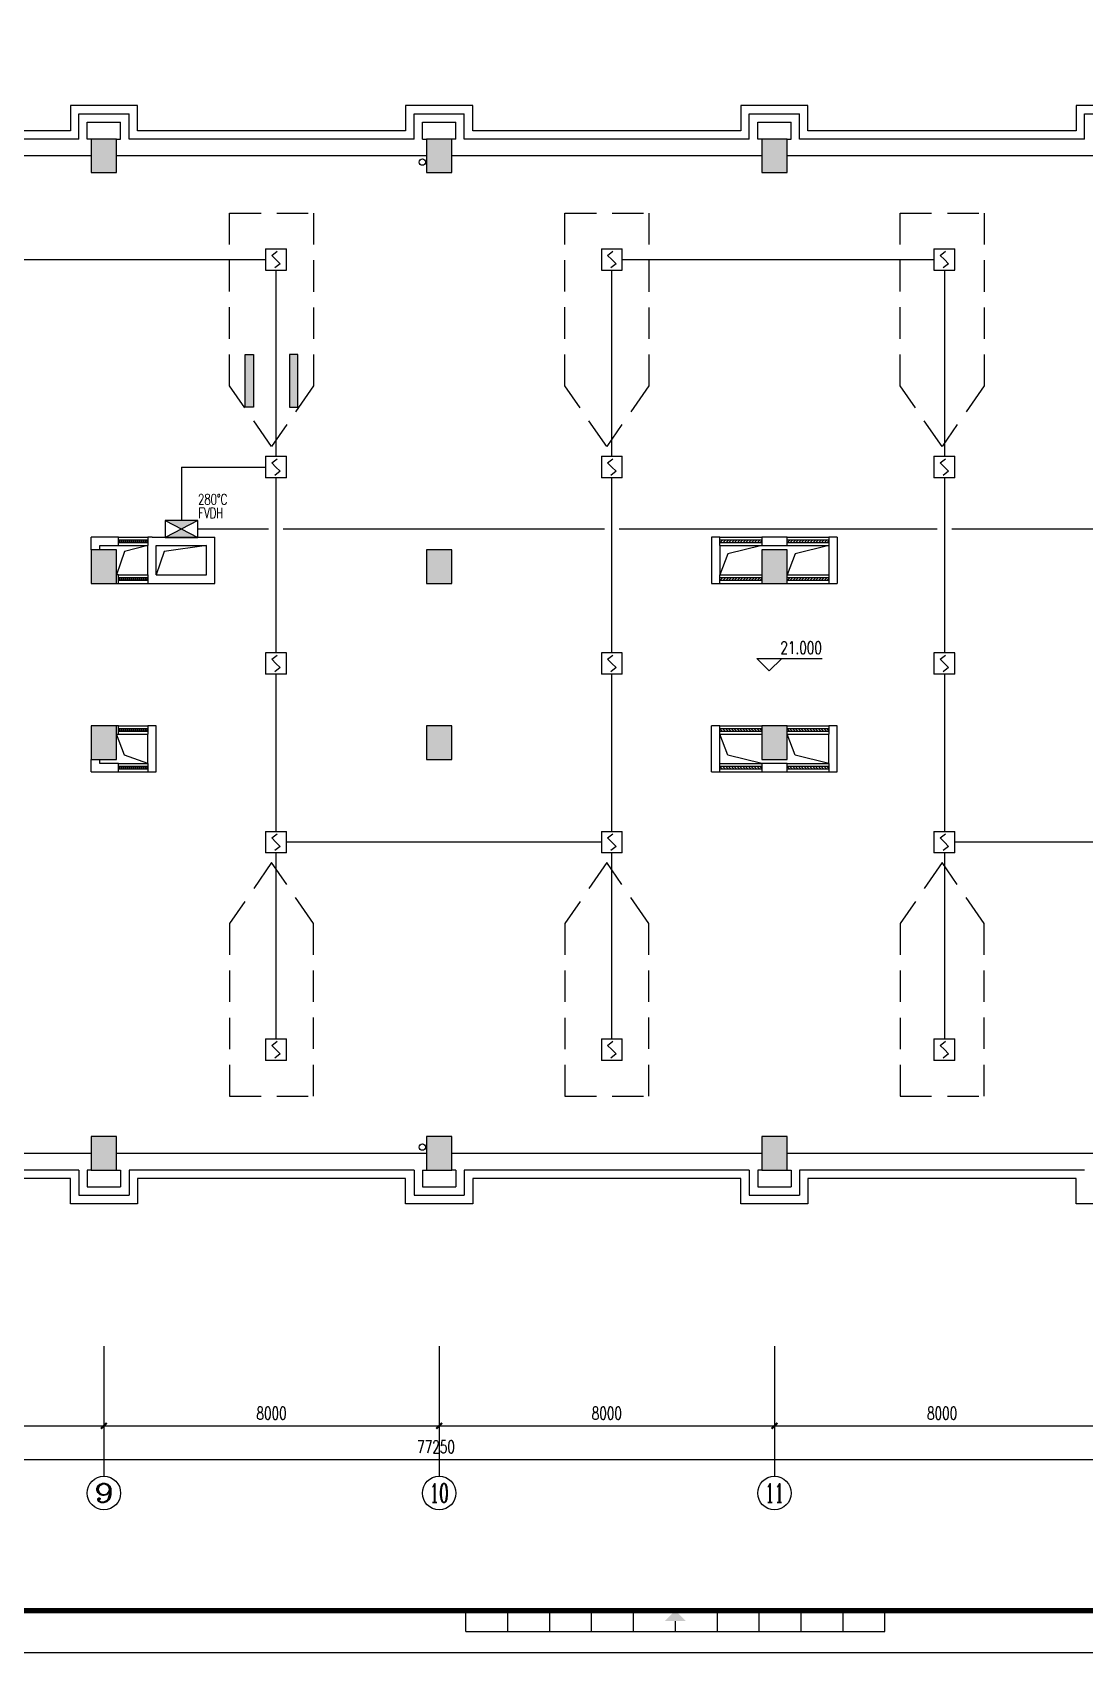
# Model space of a CAD drawing. Extents: x 190999 to 918899, y -200814 to 215286.
# Drawn here: x 235106 to 260212, y -96414 to -57759 of the extents above; entities that cross this region are included whole.
import ezdxf
from ezdxf.enums import TextEntityAlignment as Align

# ---------------------------------------------------------------- set-up
doc = ezdxf.new("R2010")
doc.units = 0
doc.header["$LTSCALE"] = 1000
doc.header["$MEASUREMENT"] = 0
doc.linetypes.add('HIDDEN', pattern=[0.375, 0.25, -0.125])
doc.layers.get('Defpoints').update_dxf_attribs({"color": 1})
for name, color, linetype in [('00-EQUIP', 3, 'Continuous'), ('00-WIRE-4', 6, 'Continuous'), ('A-卫生间', 250, 'Continuous'), ('A-墙线', 2, 'Continuous'), ('A-外包装修', 250, 'Continuous'), ('AXIS', 3, 'Continuous'), ('AXIS_TEXT', 7, 'Continuous'), ('COLUMN', 2, 'Continuous'), ('DIM_ELEV', 3, 'Continuous'), ('PUB_HATCH', 250, 'Continuous'), ('PUB_TEXT', 7, 'Continuous'), ('WALL', 2, 'Continuous'), ('WINDOW', 177, 'Continuous'), ('图框', 189, 'Continuous'), ('暖通-风-说明', 3, 'Continuous'), ('洞口线', 165, 'Continuous'), ('看线1', 7, 'Continuous'), ('雨水管', 151, 'Continuous')]:
    doc.layers.add(name, color=color, linetype=linetype)
doc.styles.add('_TCH_AXIS', font='COMPLEX', dxfattribs={"bigfont": 'GBCBIG'})
doc.styles.add('_TCH_DIM', font='SIMPLEX', dxfattribs={"bigfont": 'GBCBIG'})
doc.styles.add('COMPLEX', font='COMPLEX')
doc.styles.add('DIM_FONT', font='SIMPLEX', dxfattribs={"width": 0.7, "bigfont": 'GBCBIG'})
doc.styles.add('HZ-ZGBZ', font='romanc.shx', dxfattribs={"width": 0.65})
doc.styles.get("Standard").update_dxf_attribs({"font": 'simhei.ttf'})
doc.styles.add('XXK', font='romans.shx', dxfattribs={"width": 0.75, "bigfont": 'hzf.shx'})
doc.linetypes.add('4INE', pattern='A,1,-0.15,["4",XXK,S=0.3,R=0,X=-0.1,Y=-0.1],-0.25', length=1.4)
doc.dimstyles.new('DIMN', dxfattribs={"dimtxt": 300, "dimasz": 100, "dimexe": 250, "dimexo": 300, "dimgap": 150, "dimtad": 1, "dimdec": 0, "dimzin": 0, "dimdsep": 46, "dimtxsty": 'DIM_FONT', "dimblk": 'ARCHTICK', "dimcen": 0.09, "dimclrt": 7, "dimazin": 2, "dimtfac": 1, "dimtdec": 0, "dimtix": 1, "dimtmove": 2, "dimatfit": 3, "dimfxl": 0, "dimtolj": 1, "dimtzin": 0, "dimarcsym": 0})

# ---------------------------------------------------------------- blocks, each defined once
blk = doc.blocks.new('TJAD_TK_A0')
at = {"layer": '图框'}
for p, q in [((1517.5, -436.65), (1517.5, -431.65)), ((1527.5, -436.65), (1527.5, -431.65)), ((1537.5, -436.65), (1537.5, -431.65)), ((1547.5, -436.65), (1547.5, -431.65)), ((1557.5, -436.65), (1557.5, -431.65)), ((1577.5, -436.65), (1577.5, -431.65)), ((1587.5, -436.65), (1587.5, -431.65)), ((1597.5, -436.65), (1597.5, -431.65)), ((1607.5, -436.65), (1607.5, -431.65)), ((1617.5, -436.65), (1617.5, -431.65)), ((1517.5, -436.65), (1617.5, -436.65)), ((973, -441.7), (2162, -441.7))]:
    blk.add_line(p, q, dxfattribs=at)
at = {"layer": '图框', "const_width": 1.2}
blk.add_lwpolyline([(2152, -431.7), (2152, 389.3), (998, 389.3), (998, -431.7)], close=True, dxfattribs=at)
at = {"layer": '图框', "const_width": 0.3}
blk.add_lwpolyline([(1567.5, -434.15), (1567.5, -436.65)], dxfattribs=at)
at = {"layer": '图框'}
blk.add_solid([(1570, -434.15), (1565, -434.15), (1567.5, -431.65)], dxfattribs=at)
blk = doc.blocks.new('_ArchTick')
at = {"const_width": 0.5}
blk.add_lwpolyline([(-0.7, -0.7), (0.7, 0.7)], dxfattribs=at)
blk = doc.blocks.new('*D1289')
at = {"layer": 'AXIS', "color": 0, "lineweight": -2}
for p, q in [((228812, -89404), (228812, -91254)), ((236812, -89404), (236812, -91254)), ((228812, -91004), (236812, -91004))]:
    blk.add_line(p, q, dxfattribs=at)
at = {"layer": 'Defpoints', "color": 0}
for p in [(228812, -89104), (236812, -89104), (236812, -91004)]:
    blk.add_point(p, dxfattribs=at)
at = {"layer": 'AXIS', "color": 0, "lineweight": -2, "xscale": 100, "yscale": 100, "zscale": 100, "rotation": 180}
blk.add_blockref('_ArchTick', (228812, -91004), dxfattribs=at)
at = {"layer": 'AXIS', "color": 0, "lineweight": -2, "xscale": 100, "yscale": 100, "zscale": 100}
blk.add_blockref('_ArchTick', (236812, -91004), dxfattribs=at)
at = {"layer": 'AXIS', "color": 7, "insert": (232812, -90704), "char_height": 300, "attachment_point": 5, "style": 'DIM_FONT'}
blk.add_mtext('\\A1;8000', dxfattribs=at)
blk = doc.blocks.new('*D1290')
at = {"layer": 'AXIS', "color": 0, "lineweight": -2}
for p, q in [((236812, -89404), (236812, -91254)), ((244812, -89404), (244812, -91254)), ((236812, -91004), (244812, -91004))]:
    blk.add_line(p, q, dxfattribs=at)
at = {"layer": 'Defpoints', "color": 0}
for p in [(236812, -89104), (244812, -89104), (244812, -91004)]:
    blk.add_point(p, dxfattribs=at)
at = {"layer": 'AXIS', "color": 0, "lineweight": -2, "xscale": 100, "yscale": 100, "zscale": 100, "rotation": 180}
blk.add_blockref('_ArchTick', (236812, -91004), dxfattribs=at)
at = {"layer": 'AXIS', "color": 0, "lineweight": -2, "xscale": 100, "yscale": 100, "zscale": 100}
blk.add_blockref('_ArchTick', (244812, -91004), dxfattribs=at)
at = {"layer": 'AXIS', "color": 7, "insert": (240812, -90704), "char_height": 300, "attachment_point": 5, "style": 'DIM_FONT'}
blk.add_mtext('\\A1;8000', dxfattribs=at)
blk = doc.blocks.new('*D1291')
at = {"layer": 'AXIS', "color": 0, "lineweight": -2}
for p, q in [((244812, -89404), (244812, -91254)), ((252812, -89404), (252812, -91254)), ((244812, -91004), (252812, -91004))]:
    blk.add_line(p, q, dxfattribs=at)
at = {"layer": 'Defpoints', "color": 0}
for p in [(244812, -89104), (252812, -89104), (252812, -91004)]:
    blk.add_point(p, dxfattribs=at)
at = {"layer": 'AXIS', "color": 0, "lineweight": -2, "xscale": 100, "yscale": 100, "zscale": 100, "rotation": 180}
blk.add_blockref('_ArchTick', (244812, -91004), dxfattribs=at)
at = {"layer": 'AXIS', "color": 0, "lineweight": -2, "xscale": 100, "yscale": 100, "zscale": 100}
blk.add_blockref('_ArchTick', (252812, -91004), dxfattribs=at)
at = {"layer": 'AXIS', "color": 7, "insert": (248812, -90704), "char_height": 300, "attachment_point": 5, "style": 'DIM_FONT'}
blk.add_mtext('\\A1;8000', dxfattribs=at)
blk = doc.blocks.new('*D1292')
at = {"layer": 'AXIS', "color": 0, "lineweight": -2}
for p, q in [((252812, -89404), (252812, -91254)), ((260812, -89404), (260812, -91254)), ((252812, -91004), (260812, -91004))]:
    blk.add_line(p, q, dxfattribs=at)
at = {"layer": 'Defpoints', "color": 0}
for p in [(252812, -89104), (260812, -89104), (260812, -91004)]:
    blk.add_point(p, dxfattribs=at)
at = {"layer": 'AXIS', "color": 0, "lineweight": -2, "xscale": 100, "yscale": 100, "zscale": 100, "rotation": 180}
blk.add_blockref('_ArchTick', (252812, -91004), dxfattribs=at)
at = {"layer": 'AXIS', "color": 0, "lineweight": -2, "xscale": 100, "yscale": 100, "zscale": 100}
blk.add_blockref('_ArchTick', (260812, -91004), dxfattribs=at)
at = {"layer": 'AXIS', "color": 7, "insert": (256812, -90704), "char_height": 300, "attachment_point": 5, "style": 'DIM_FONT'}
blk.add_mtext('\\A1;8000', dxfattribs=at)
blk = doc.blocks.new('*D1297')
at = {"layer": 'AXIS', "color": 0, "lineweight": -2}
for p, q in [((206112, -89404), (206112, -92054)), ((283362, -89404), (283362, -92054)), ((206112, -91804), (283362, -91804))]:
    blk.add_line(p, q, dxfattribs=at)
at = {"layer": 'Defpoints', "color": 0}
for p in [(206112, -89104), (283362, -89104), (283362, -91804)]:
    blk.add_point(p, dxfattribs=at)
at = {"layer": 'AXIS', "color": 0, "lineweight": -2, "xscale": 100, "yscale": 100, "zscale": 100, "rotation": 180}
blk.add_blockref('_ArchTick', (206112, -91804), dxfattribs=at)
at = {"layer": 'AXIS', "color": 0, "lineweight": -2, "xscale": 100, "yscale": 100, "zscale": 100}
blk.add_blockref('_ArchTick', (283362, -91804), dxfattribs=at)
at = {"layer": 'AXIS', "color": 7, "insert": (244737, -91504), "char_height": 300, "attachment_point": 5, "style": 'DIM_FONT'}
blk.add_mtext('\\A1;77250', dxfattribs=at)
blk = doc.blocks.new('_AXISO')
blk.add_circle((0, 0), 0.5)
at = {"layer": 'AXIS_TEXT', "style": 'COMPLEX', "width": 1.041667}
blk.add_attdef('A', text='', height=0.56, dxfattribs=at).set_placement((-0.25, -0.28), (0.25, -0.28), align=Align.FIT)
blk = doc.blocks.new('$WINLIB2D$00000039')
at = {"color": 0}
for p, q in [((0.5, 0.5), (-0.5, 0.5)), ((-0.5, 0.167), (0.5, 0.167)), ((-0.452, -0.167), (-0.5, 0.084)), ((-0.384, -0.167), (-0.448, 0.167)), ((-0.316, -0.167), (-0.38, 0.167)), ((-0.248, -0.167), (-0.312, 0.167)), ((-0.18, -0.167), (-0.244, 0.167)), ((-0.112, -0.167), (-0.176, 0.167)), ((-0.044, -0.167), (-0.108, 0.167)), ((0.024, -0.167), (-0.04, 0.167)), ((0.092, -0.167), (0.028, 0.167)), ((0.16, -0.167), (0.096, 0.167)), ((0.228, -0.167), (0.164, 0.167)), ((0.296, -0.167), (0.232, 0.167)), ((0.364, -0.167), (0.3, 0.167)), ((0.432, -0.167), (0.368, 0.167)), ((0.5, -0.167), (0.436, 0.167)), ((-0.5, -0.167), (0.5, -0.167)), ((0.5, -0.5), (-0.5, -0.5))]:
    blk.add_line(p, q, dxfattribs=at)
blk = doc.blocks.new('_LINKPT1')
at = {"color": 0}
blk.add_line((0, 0), (0, 0), dxfattribs=at)
blk = doc.blocks.new('6H2NC6JJ')
for p, q in [((-0.78, 0.4), (0.78, -0.4)), ((0.78, 0.4), (-0.78, -0.4)), ((0.78, 0.4), (-0.78, 0.4)), ((-0.78, 0.4), (-0.78, -0.4)), ((0.78, -0.4), (0.78, 0.4)), ((-0.78, -0.4), (0.78, -0.4))]:
    blk.add_line(p, q)
at = {"const_width": 0.04}
blk.add_lwpolyline([(-0.78, 0.4), (-0.78, -0.4), (0.78, -0.4), (0.78, 0.4)], close=True, dxfattribs=at)
for points in [[(-0.78, 0.4), (0, 0), (0.78, 0.4)], [(-0.78, -0.4), (0.78, -0.4), (0, 0)]]:
    blk.add_solid(points)
at = {"xscale": 0.002, "yscale": 0.002, "zscale": 0.002}
for p in [(-0.78, 0), (0, 0.4), (0.78, 0), (0, -0.4)]:
    blk.add_blockref('_LINKPT1', p, dxfattribs=at)
at = {"flags": 9}
blk.add_attdef('A', (0, 0), '', height=0.00002, dxfattribs=at)
blk = doc.blocks.new('3S1KCGW2')
for p, q in [((0.5, 0.5), (-0.5, 0.5)), ((-0.5, 0.5), (-0.5, -0.5)), ((-0.2, 0.2), (0.05, 0.4)), ((0, 0), (-0.2, 0.2)), ((0, 0), (0.2, -0.2)), ((0.5, -0.5), (0.5, 0.5)), ((-0.5, -0.5), (0.5, -0.5)), ((0.2, -0.2), (-0.05, -0.4))]:
    blk.add_line(p, q)
at = {"const_width": 0.04, "flags": 128}
blk.add_lwpolyline([(-0.5, -0.5), (-0.5, 0.5), (0.5, 0.5), (0.5, -0.5)], close=True, dxfattribs=at)
at = {"xscale": 0.002, "yscale": 0.002, "zscale": 0.002}
for p in [(-0.5, 0), (0, 0.5), (0.5, 0), (0, -0.5)]:
    blk.add_blockref('_LINKPT1', p, dxfattribs=at)
at = {"flags": 9}
blk.add_attdef('A', (0, 0), '', height=0.00002, dxfattribs=at)

msp = doc.modelspace()

# ---------------------------------------------------------------- hatches: boundary and pattern name
at = {"layer": 'PUB_HATCH'}
for points in [[(237111.6, -60303.6), (236511.6, -60303.6), (236511.6, -61103.6), (237111.6, -61103.6)], [(245111.6, -60303.6), (244511.6, -60303.6), (244511.6, -61103.6), (245111.6, -61103.6)], [(253111.6, -60303.6), (252511.6, -60303.6), (252511.6, -61103.6), (253111.6, -61103.6)], [(237111.6, -70103.6), (236511.6, -70103.6), (236511.6, -70903.6), (237111.6, -70903.6)], [(245111.6, -70103.6), (244511.6, -70103.6), (244511.6, -70903.6), (245111.6, -70903.6)], [(253111.6, -70103.6), (252511.6, -70103.6), (252511.6, -70903.6), (253111.6, -70903.6)], [(237111.6, -74303.6), (236511.6, -74303.6), (236511.6, -75103.6), (237111.6, -75103.6)], [(245111.6, -74303.6), (244511.6, -74303.6), (244511.6, -75103.6), (245111.6, -75103.6)], [(253111.6, -74303.6), (252511.6, -74303.6), (252511.6, -75103.6), (253111.6, -75103.6)], [(237111.6, -84103.6), (236511.6, -84103.6), (236511.6, -84903.6), (237111.6, -84903.6)], [(245111.6, -84103.6), (244511.6, -84103.6), (244511.6, -84903.6), (245111.6, -84903.6)], [(253111.6, -84103.6), (252511.6, -84103.6), (252511.6, -84903.6), (253111.6, -84903.6)]]:
    msp.add_hatch(color=256, dxfattribs=at).paths.add_polyline_path(points)
h = msp.add_hatch(color=256, dxfattribs=at)
h.paths.add_polyline_path([(264181.6, -65443.6), (264381.6, -65443.6), (264381.6, -66703.6), (264181.6, -66703.6)])
h.paths.add_polyline_path([(265441.6, -65443.6), (265241.6, -65443.6), (265241.6, -66703.6), (265441.6, -66703.6)])
h.paths.add_polyline_path([(241441.6, -65443.6), (241241.6, -65443.6), (241241.6, -66703.6), (241441.6, -66703.6)])
h.paths.add_polyline_path([(240181.6, -65443.6), (240381.6, -65443.6), (240381.6, -66703.6), (240181.6, -66703.6)])

# ---------------------------------------------------------------- linework, layer by layer
at = {"layer": '00-WIRE-4'}
for p, q in [((233023.1, -63178.6), (240667.6, -63178.6)), ((249181.6, -63178.6), (256615.1, -63178.6)), ((240917.6, -63428.6), (240917.6, -67878.6)), ((248931.6, -67878.6), (248931.6, -63428.6)), ((256865.1, -63428.6), (256865.1, -67878.6)), ((238661.6, -68128.6), (240667.6, -68128.6)), ((238661.6, -68128.6), (238661.6, -69407.6)), ((240917.6, -68378.6), (240917.6, -72564.1)), ((248931.6, -72564.1), (248931.6, -68378.6)), ((256865.1, -68378.6), (256865.1, -72564.1)), ((240917.6, -73064.1), (240917.6, -76828.6)), ((248931.6, -76828.6), (248931.6, -73064.1)), ((256865.1, -73064.1), (256865.1, -76828.6)), ((248681.6, -77078.6), (241167.6, -77078.6)), ((264464.6, -77078.6), (257115.1, -77078.6)), ((240917.6, -77328.6), (240917.6, -81778.6)), ((248931.6, -81778.6), (248931.6, -77328.6)), ((256865.1, -77328.6), (256865.1, -81778.6))]:
    msp.add_line(p, q, dxfattribs=at)
at = {"layer": '00-WIRE-4', "linetype": '4INE'}
for p, q in [((240742.6, -69607.6), (239051.6, -69607.6)), ((248756.6, -69607.6), (241092.6, -69607.6)), ((256690.1, -69607.6), (249106.6, -69607.6)), ((264539.6, -69607.6), (257040.1, -69607.6))]:
    msp.add_line(p, q, dxfattribs=at)
at = {"layer": 'A-卫生间', "linetype": 'HIDDEN', "ltscale": 3}
for points in [[(240811.6, -67642.1), (239811.6, -66190.9), (239811.6, -62069.9), (241811.6, -62069.9), (241811.6, -66190.9)], [(248811.6, -67642.1), (247811.6, -66190.9), (247811.6, -62069.9), (249811.6, -62069.9), (249811.6, -66190.9)], [(256811.6, -67642.1), (255811.6, -66190.9), (255811.6, -62069.9), (257811.6, -62069.9), (257811.6, -66190.9)], [(240811.6, -77565.1), (239811.6, -79016.4), (239811.6, -83137.3), (241811.6, -83137.3), (241811.6, -79016.4)], [(248811.6, -77565.1), (247811.6, -79016.4), (247811.6, -83137.3), (249811.6, -83137.3), (249811.6, -79016.4)], [(256811.6, -77565.1), (255811.6, -79016.4), (255811.6, -83137.3), (257811.6, -83137.3), (257811.6, -79016.4)]]:
    msp.add_lwpolyline(points, close=True, dxfattribs=at)
at = {"layer": 'A-墙线'}
for p, q in [((236211.6, -59703.6), (237411.6, -59703.6)), ((236211.6, -60303.6), (236211.6, -59703.6)), ((236411.6, -59903.6), (237211.6, -59903.6)), ((236411.6, -60303.6), (236411.6, -59903.6)), ((237211.6, -60303.6), (237211.6, -59903.6)), ((237411.6, -60303.6), (237411.6, -59703.6)), ((244211.6, -59703.6), (245411.6, -59703.6)), ((244211.6, -60303.6), (244211.6, -59703.6)), ((244411.6, -59903.6), (245211.6, -59903.6)), ((244411.6, -60303.6), (244411.6, -59903.6)), ((245211.6, -60303.6), (245211.6, -59903.6)), ((245411.6, -60303.6), (245411.6, -59703.6)), ((252211.6, -59703.6), (253411.6, -59703.6)), ((252211.6, -60303.6), (252211.6, -59703.6)), ((252411.6, -59903.6), (253211.6, -59903.6)), ((252411.6, -60303.6), (252411.6, -59903.6)), ((253211.6, -60303.6), (253211.6, -59903.6)), ((253411.6, -60303.6), (253411.6, -59703.6)), ((260211.6, -59703.6), (261411.6, -59703.6)), ((260211.6, -60303.6), (260211.6, -59703.6)), ((236211.6, -60303.6), (229411.6, -60303.6)), ((236511.6, -60303.6), (236411.6, -60303.6)), ((237111.6, -60303.6), (237211.6, -60303.6)), ((244211.6, -60303.6), (237411.6, -60303.6)), ((244411.6, -60303.6), (244511.6, -60303.6)), ((245211.6, -60303.6), (245111.6, -60303.6)), ((252211.6, -60303.6), (245411.6, -60303.6)), ((252511.6, -60303.6), (252411.6, -60303.6)), ((253111.6, -60303.6), (253211.6, -60303.6)), ((260211.6, -60303.6), (253411.6, -60303.6)), ((236511.6, -60703.6), (229111.6, -60703.6)), ((244511.6, -60703.6), (237111.6, -60703.6)), ((252511.6, -60703.6), (245111.6, -60703.6)), ((260511.6, -60703.6), (253111.6, -60703.6)), ((236511.6, -84503.6), (229111.6, -84503.6)), ((244511.6, -84503.6), (237111.6, -84503.6)), ((252511.6, -84503.6), (245111.6, -84503.6)), ((260511.6, -84503.6), (253111.6, -84503.6)), ((236211.6, -84903.6), (229411.6, -84903.6)), ((236211.6, -84903.6), (236211.6, -85503.6)), ((236511.6, -84903.6), (236411.6, -84903.6)), ((236411.6, -84903.6), (236411.6, -85303.6)), ((237111.6, -84903.6), (237211.6, -84903.6)), ((237211.6, -84903.6), (237211.6, -85303.6)), ((244211.6, -84903.6), (237411.6, -84903.6)), ((237411.6, -84903.6), (237411.6, -85503.6)), ((244211.6, -84903.6), (244211.6, -85503.6)), ((244411.6, -84903.6), (244511.6, -84903.6)), ((244411.6, -84903.6), (244411.6, -85303.6)), ((245211.6, -84903.6), (245111.6, -84903.6)), ((245211.6, -84903.6), (245211.6, -85303.6)), ((252211.6, -84903.6), (245411.6, -84903.6)), ((245411.6, -84903.6), (245411.6, -85503.6)), ((252211.6, -84903.6), (252211.6, -85503.6)), ((252511.6, -84903.6), (252411.6, -84903.6)), ((252411.6, -84903.6), (252411.6, -85303.6)), ((253111.6, -84903.6), (253211.6, -84903.6)), ((253211.6, -84903.6), (253211.6, -85303.6)), ((260211.6, -84903.6), (253411.6, -84903.6)), ((253411.6, -84903.6), (253411.6, -85503.6)), ((236411.6, -85303.6), (237211.6, -85303.6)), ((244411.6, -85303.6), (245211.6, -85303.6)), ((252411.6, -85303.6), (253211.6, -85303.6)), ((236211.6, -85503.6), (237411.6, -85503.6)), ((244211.6, -85503.6), (245411.6, -85503.6)), ((252211.6, -85503.6), (253411.6, -85503.6))]:
    msp.add_line(p, q, dxfattribs=at)
at = {"layer": 'A-外包装修'}
for points in [[(261611.6, -59503.6), (260011.6, -59503.6), (260011.6, -60103.6), (253611.6, -60103.6), (253611.6, -59503.6), (252011.6, -59503.6), (252011.6, -60103.6), (245611.6, -60103.6), (245611.6, -59503.6), (244011.6, -59503.6), (244011.6, -60103.6), (237611.6, -60103.6), (237611.6, -59503.6), (236011.6, -59503.6), (236011.6, -60103.6), (229611.6, -60103.6)], [(261611.6, -85703.6), (260011.6, -85703.6), (260011.6, -85103.6), (253611.6, -85103.6), (253611.6, -85703.6), (252011.6, -85703.6), (252011.6, -85103.6), (245611.6, -85103.6), (245611.6, -85703.6), (244011.6, -85703.6), (244011.6, -85103.6), (237611.6, -85103.6), (237611.6, -85703.6), (236011.6, -85703.6), (236011.6, -85103.6), (229611.6, -85103.6)]]:
    msp.add_lwpolyline(points, dxfattribs=at)
at = {"layer": 'AXIS'}
for p, q in [((236811.6, -89103.6), (236811.6, -92207.3)), ((244811.6, -89103.6), (244811.6, -92207.3)), ((252811.6, -89103.6), (252811.6, -92207.3))]:
    msp.add_line(p, q, dxfattribs=at)
at = {"layer": 'COLUMN'}
for p, q in [((237111.6, -60303.6), (236511.6, -60303.6)), ((236511.6, -60303.6), (236511.6, -61103.6)), ((237111.6, -61103.6), (237111.6, -60303.6)), ((245111.6, -60303.6), (244511.6, -60303.6)), ((244511.6, -60303.6), (244511.6, -61103.6)), ((245111.6, -61103.6), (245111.6, -60303.6)), ((253111.6, -60303.6), (252511.6, -60303.6)), ((252511.6, -60303.6), (252511.6, -61103.6)), ((253111.6, -61103.6), (253111.6, -60303.6)), ((236511.6, -61103.6), (237111.6, -61103.6)), ((244511.6, -61103.6), (245111.6, -61103.6)), ((252511.6, -61103.6), (253111.6, -61103.6)), ((237111.6, -70103.6), (236511.6, -70103.6)), ((236511.6, -70103.6), (236511.6, -70903.6)), ((237111.6, -70903.6), (237111.6, -70103.6)), ((245111.6, -70103.6), (244511.6, -70103.6)), ((244511.6, -70103.6), (244511.6, -70903.6)), ((245111.6, -70903.6), (245111.6, -70103.6)), ((253111.6, -70103.6), (252511.6, -70103.6)), ((252511.6, -70103.6), (252511.6, -70903.6)), ((253111.6, -70903.6), (253111.6, -70103.6)), ((236511.6, -70903.6), (237111.6, -70903.6)), ((244511.6, -70903.6), (245111.6, -70903.6)), ((252511.6, -70903.6), (253111.6, -70903.6)), ((237111.6, -74303.6), (236511.6, -74303.6)), ((236511.6, -74303.6), (236511.6, -75103.6)), ((237111.6, -75103.6), (237111.6, -74303.6)), ((245111.6, -74303.6), (244511.6, -74303.6)), ((244511.6, -74303.6), (244511.6, -75103.6)), ((245111.6, -75103.6), (245111.6, -74303.6)), ((253111.6, -74303.6), (252511.6, -74303.6)), ((252511.6, -74303.6), (252511.6, -75103.6)), ((253111.6, -75103.6), (253111.6, -74303.6)), ((236511.6, -75103.6), (237111.6, -75103.6)), ((244511.6, -75103.6), (245111.6, -75103.6)), ((252511.6, -75103.6), (253111.6, -75103.6)), ((237111.6, -84103.6), (236511.6, -84103.6)), ((236511.6, -84103.6), (236511.6, -84903.6)), ((237111.6, -84903.6), (237111.6, -84103.6)), ((245111.6, -84103.6), (244511.6, -84103.6)), ((244511.6, -84103.6), (244511.6, -84903.6)), ((245111.6, -84903.6), (245111.6, -84103.6)), ((253111.6, -84103.6), (252511.6, -84103.6)), ((252511.6, -84103.6), (252511.6, -84903.6)), ((253111.6, -84903.6), (253111.6, -84103.6)), ((236511.6, -84903.6), (237111.6, -84903.6)), ((244511.6, -84903.6), (245111.6, -84903.6)), ((252511.6, -84903.6), (253111.6, -84903.6))]:
    msp.add_line(p, q, dxfattribs=at)
at = {"layer": 'DIM_ELEV'}
for p, q in [((252688.3, -72992.6), (252388.3, -72692.6)), ((252388.3, -72692.6), (253953.3, -72692.6)), ((252688.3, -72992.6), (252988.3, -72692.6))]:
    msp.add_line(p, q, dxfattribs=at)
at = {"layer": 'WALL'}
for p, q in [((237161.5, -69803.6), (236511.6, -69803.6)), ((236511.6, -70103.6), (236511.6, -69803.6)), ((237161.5, -70003.6), (237161.5, -69803.6)), ((237961.5, -69803.6), (237861.5, -69803.6)), ((237861.5, -69803.6), (237861.5, -70003.6)), ((237961.5, -69803.6), (239461.5, -69803.6)), ((239461.5, -70903.5), (239461.5, -69803.6)), ((251511.6, -69803.6), (251311.6, -69803.6)), ((251311.6, -69803.6), (251311.6, -70903.6)), ((251511.6, -70003.6), (251511.6, -69803.6)), ((253111.6, -69803.6), (252511.6, -69803.6)), ((252511.6, -69803.6), (252511.6, -70003.6)), ((253111.6, -70003.6), (253111.6, -69803.6)), ((254311.6, -69803.6), (254111.6, -69803.6)), ((254111.6, -69803.6), (254111.6, -70003.6)), ((254311.6, -69803.6), (254311.6, -70903.6)), ((236711.6, -70003.6), (237161.5, -70003.6)), ((236711.6, -70103.6), (236711.6, -70003.6)), ((237861.5, -70703.5), (237861.5, -70003.6)), ((238061.5, -70703.5), (238061.5, -70003.6)), ((238061.5, -70003.6), (239261.5, -70003.6)), ((239261.5, -70703.5), (239261.5, -70003.6)), ((251511.6, -70003.6), (251511.6, -70703.6)), ((252511.6, -70003.6), (253111.6, -70003.6)), ((254111.6, -70003.6), (254111.6, -70703.6)), ((237161.5, -70703.5), (237111.6, -70703.5)), ((237161.5, -70903.5), (237161.5, -70703.5)), ((237861.5, -70703.5), (237861.5, -70903.5)), ((238061.5, -70703.5), (239261.5, -70703.5)), ((251511.6, -70903.6), (251511.6, -70703.6)), ((254111.6, -70703.6), (254111.6, -70903.6)), ((237111.6, -70903.5), (237161.5, -70903.5)), ((237861.5, -70903.5), (237961.5, -70903.5)), ((237961.5, -70903.5), (239461.5, -70903.5)), ((251311.6, -70903.6), (251511.6, -70903.6)), ((254111.6, -70903.6), (254311.6, -70903.6)), ((237161.6, -74303.6), (237111.6, -74303.6)), ((237111.6, -74503.6), (237161.6, -74503.6)), ((237161.6, -74503.6), (237161.6, -74303.6)), ((238061.6, -74303.6), (237861.6, -74303.6)), ((237861.6, -74303.6), (237861.6, -74503.6)), ((237861.6, -75203.5), (237861.6, -74503.6)), ((238061.6, -75403.5), (238061.6, -74303.6)), ((251511.6, -74303.6), (251311.6, -74303.6)), ((251311.6, -75403.6), (251311.6, -74303.6)), ((251511.6, -74503.6), (251511.6, -74303.6)), ((251511.6, -75203.6), (251511.6, -74503.6)), ((254311.6, -74303.6), (254111.6, -74303.6)), ((254111.6, -74303.6), (254111.6, -74503.6)), ((254111.6, -75203.6), (254111.6, -74503.6)), ((254311.6, -75403.6), (254311.6, -74303.6)), ((236511.6, -75403.5), (236511.6, -75103.6)), ((236711.6, -75203.5), (236711.6, -75103.6)), ((237161.6, -75203.5), (236711.6, -75203.5)), ((237161.6, -75403.5), (237161.6, -75203.5)), ((237861.6, -75203.5), (237861.6, -75403.5)), ((251511.6, -75403.6), (251511.6, -75203.6)), ((253111.6, -75203.6), (252511.6, -75203.6)), ((252511.6, -75203.6), (252511.6, -75403.6)), ((253111.6, -75403.6), (253111.6, -75203.6)), ((254111.6, -75203.6), (254111.6, -75403.6)), ((236511.6, -75403.5), (237161.6, -75403.5)), ((237861.6, -75403.5), (238061.6, -75403.5)), ((251311.6, -75403.6), (251511.6, -75403.6)), ((252511.6, -75403.6), (253111.6, -75403.6)), ((254111.6, -75403.6), (254311.6, -75403.6))]:
    msp.add_line(p, q, dxfattribs=at)
at = {"layer": '洞口线'}
for points in [[(237861.5, -70003.6), (237303.1, -70143.2), (237111.6, -70703.5)], [(239261.5, -70003.6), (238252, -70143.2), (238061.5, -70703.5)], [(252511.6, -70003.6), (251702.1, -70202.1), (251511.6, -70703.6)], [(254111.6, -70003.6), (253302.1, -70202.1), (253111.6, -70703.6)], [(237861.6, -75203.5), (237303.2, -75005.1), (237111.6, -74503.6)], [(252511.6, -75203.6), (251702.1, -75005.1), (251511.6, -74503.6)], [(254111.6, -75203.6), (253302.1, -75005.1), (253111.6, -74503.6)]]:
    msp.add_lwpolyline(points, dxfattribs=at)
at = {"layer": '看线1'}
for points in [[(240181.6, -65443.6), (240381.6, -65443.6), (240381.6, -66703.6), (240181.6, -66703.6)], [(241441.6, -65443.6), (241241.6, -65443.6), (241241.6, -66703.6), (241441.6, -66703.6)]]:
    msp.add_lwpolyline(points, close=True, dxfattribs=at)
at = {"layer": '雨水管'}
for centre in [(244411.6, -60853.6), (244411.6, -84353.6)]:
    msp.add_circle(centre, 75, dxfattribs=at)

# ---------------------------------------------------------------- block references
at = {"layer": '00-EQUIP', "xscale": 500, "yscale": 500, "zscale": 500}
for name, p in [('3S1KCGW2', (240917.6, -63178.6)), ('3S1KCGW2', (248931.6, -63178.6)), ('3S1KCGW2', (256865.1, -63178.6)), ('3S1KCGW2', (240917.6, -68128.6)), ('3S1KCGW2', (248931.6, -68128.6)), ('3S1KCGW2', (256865.1, -68128.6)), ('6H2NC6JJ', (238661.6, -69607.6)), ('6H2NC6JJ', (238661.6, -69607.6))]:
    msp.add_blockref(name, p, dxfattribs=at)
at = {"layer": '00-EQUIP', "xscale": 500, "yscale": 500, "zscale": 500, "rotation": 180}
for p in [(240917.6, -72814.1), (248931.6, -72814.1), (256865.1, -72814.1), (240917.6, -77078.6), (248931.6, -77078.6), (256865.1, -77078.6), (240917.6, -82028.6), (248931.6, -82028.6), (256865.1, -82028.6)]:
    msp.add_blockref('3S1KCGW2', p, dxfattribs=at)
at = {"layer": 'AXIS'}
ref = msp.add_blockref('_AXISO', (236811.6, -92607.3), dxfattribs=dict(at, xscale=800, yscale=800, zscale=800))
ref.add_attrib('A', '9', dxfattribs={"layer": 'AXIS_TEXT', "height": 452.5, "style": '_TCH_AXIS', "width": 1.5}).set_placement((236585.4, -92833.6), (237037.9, -92833.6), align=Align.FIT)
ref = msp.add_blockref('_AXISO', (244811.6, -92607.3), dxfattribs=dict(at, xscale=800, yscale=800, zscale=800))
ref.add_attrib('A', '10', dxfattribs={"layer": 'AXIS_TEXT', "height": 452.55, "style": '_TCH_AXIS', "width": 0.724138}).set_placement((244585.4, -92833.6), (245037.9, -92833.6), align=Align.FIT)
ref = msp.add_blockref('_AXISO', (252811.6, -92607.3), dxfattribs=dict(at, xscale=800, yscale=800, zscale=800))
ref.add_attrib('A', '11', dxfattribs={"layer": 'AXIS_TEXT', "height": 452.55, "style": '_TCH_AXIS', "width": 0.875}).set_placement((252585.4, -92833.6), (253037.9, -92833.6), align=Align.FIT)
at = {"layer": 'WINDOW'}
for p, xscale, yscale, zscale in [((237511.5, -69903.6), -700, 200, -700), ((237511.5, -70803.5), -700, 200, -700), ((252011.6, -70803.6), -1000, 200, -1000), ((253611.6, -70803.6), -1000, 200, -1000), ((252011.6, -74403.6), -1000, -200, -1000), ((253611.6, -74403.6), -1000, -200, -1000), ((252011.6, -75303.6), -1000, -200, -1000), ((253611.6, -75303.6), -1000, -200, -1000)]:
    msp.add_blockref('$WINLIB2D$00000039', p, dxfattribs=dict(at, xscale=xscale, yscale=yscale, zscale=zscale))
at = {"layer": 'WINDOW', "yscale": 200}
for p, xscale, zscale, rotation in [((252011.6, -69903.6), -1000, -1000, 359.9999999999905), ((253611.6, -69903.6), -1000, -1000, 359.9999999999905), ((237511.6, -74403.6), -700, -700, 359.9999999999884), ((237511.6, -75303.5), -700, -700, 359.9999999999901)]:
    msp.add_blockref('$WINLIB2D$00000039', p, dxfattribs=dict(at, xscale=xscale, zscale=zscale, rotation=rotation))
at = {"layer": '图框', "xscale": 100, "yscale": 100, "zscale": 100}
msp.add_blockref('TJAD_TK_A0', (93698.6, -52243.2), dxfattribs=at)

# ---------------------------------------------------------------- texts
at = {"layer": 'PUB_TEXT', "style": '_TCH_DIM', "width": 0.705882}
msp.add_text('21.000', height=297.5, dxfattribs=at).set_placement((252953.3, -72587.7))
at = {"layer": '暖通-风-说明', "style": 'HZ-ZGBZ', "width": 0.7}
for s, p in [('280%%dC', (239058.7, -69023.7)), ('FVDH', (239066.2, -69348.6))]:
    msp.add_text(s, height=250, dxfattribs=at).set_placement(p)

# ---------------------------------------------------------------- dimensions: what is measured, and where the dimension line sits
at = {"layer": 'AXIS'}
for p1, p2, distance, picture, middle in [((206111.8, -89103.6), (283361.6, -89103.6), -2700, '*D1297', (244736.7, -91503.6)), ((228811.6, -89103.6), (236811.6, -89103.6), -1900, '*D1289', (232811.6, -90703.6)), ((236811.6, -89103.6), (244811.6, -89103.6), -1900, '*D1290', (240811.6, -90703.6)), ((244811.6, -89103.6), (252811.6, -89103.6), -1900, '*D1291', (248811.6, -90703.6)), ((252811.6, -89103.6), (260811.6, -89103.6), -1900, '*D1292', (256811.6, -90703.6))]:
    dim = msp.add_aligned_dim(p1=p1, p2=p2, distance=distance, dimstyle='DIMN', dxfattribs=at)
    dim.commit()
    dim.dimension.update_dxf_attribs({"geometry": picture, "text_midpoint": middle})

doc.saveas('drawing.dxf')
